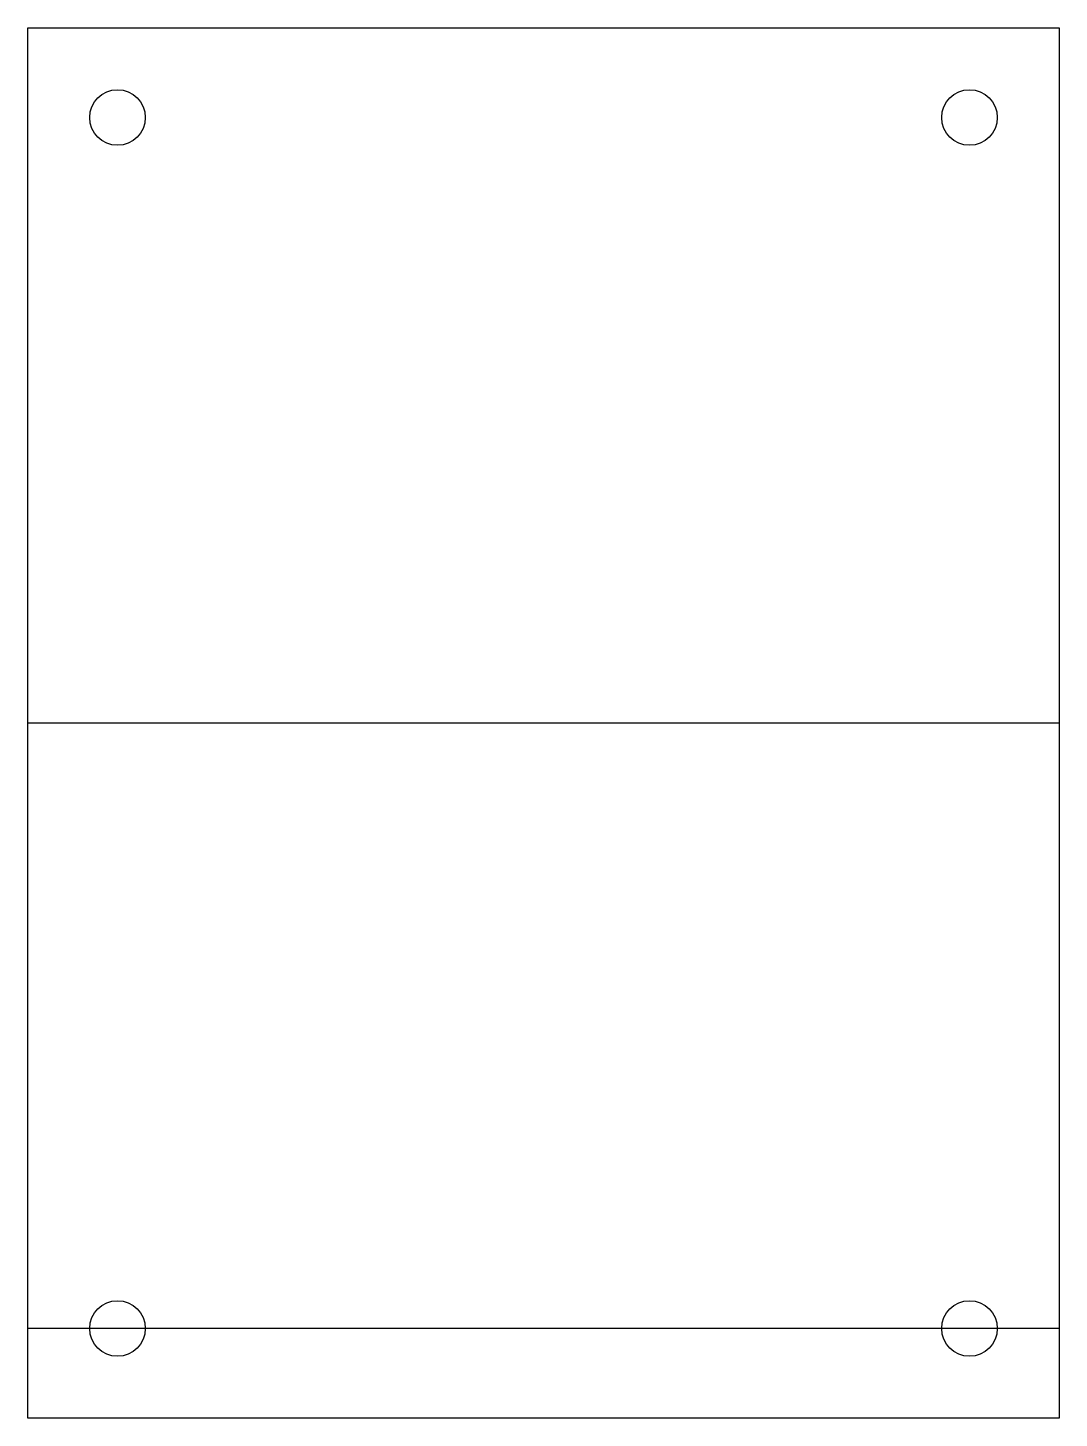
# Model space of a CAD drawing. Header units: millimetres. Extents: x -48 to 68, y -78 to 78.
import ezdxf

# ---------------------------------------------------------------- set-up
doc = ezdxf.new("R2010")
doc.units = ezdxf.units.MM
doc.layers.get('0').update_dxf_attribs({"linetype": 'CONTINUOUS'})

msp = doc.modelspace()

# ---------------------------------------------------------------- linework, layer by layer
for p, q in [((67.5, 0), (-47.5, 0)), ((67.5, -67.5), (-47.5, -67.5))]:
    msp.add_line(p, q)
msp.add_lwpolyline([(-47.5, 77.5), (67.5, 77.5), (67.5, -77.5), (-47.5, -77.5)], close=True)
for centre in [(-37.5, 67.5), (57.5, 67.5), (-37.5, -67.5), (57.5, -67.5)]:
    msp.add_circle(centre, 3.1)

doc.saveas('drawing.dxf')
